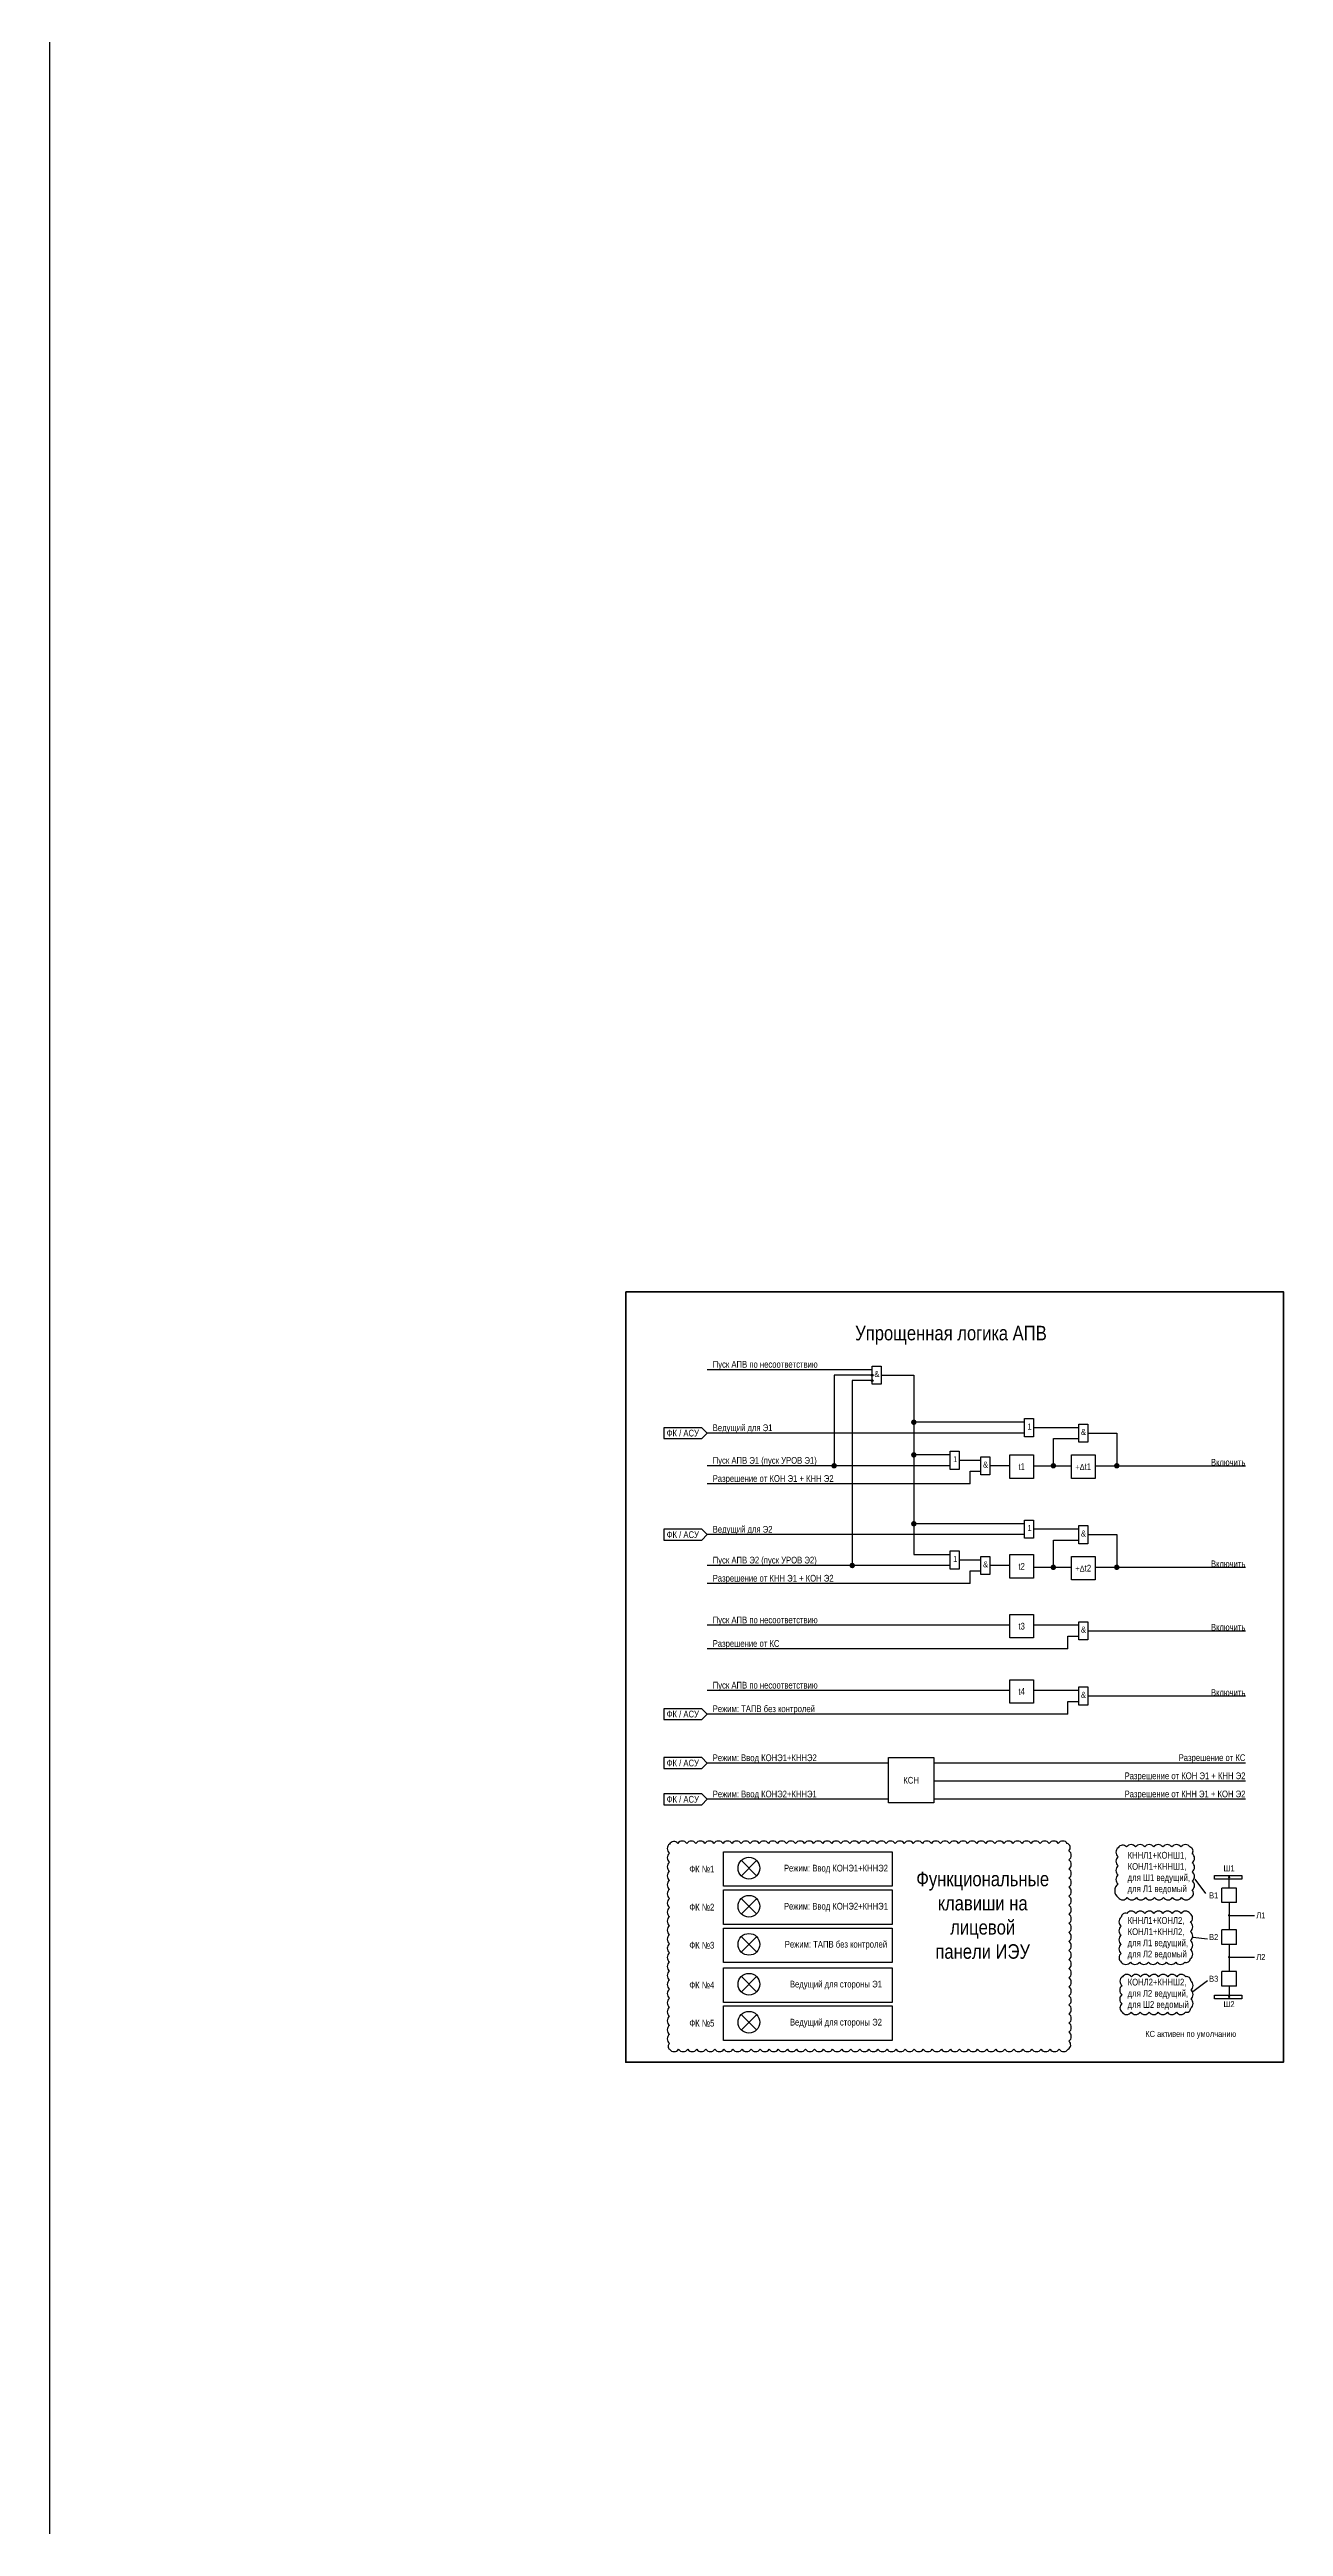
# Model space of a CAD drawing. Header units: millimetres. Extents: x -14593 to 14732, y -17400 to 5232.
# Drawn here: x 1012 to 1693, y -12964 to -11598 of the extents above; entities that cross this region are included whole.
import ezdxf
from ezdxf.enums import TextEntityAlignment as Align

# ---------------------------------------------------------------- set-up
doc = ezdxf.new("R2010")
doc.units = ezdxf.units.MM
doc.layers.add('Основная', color=7, linetype='Continuous', lineweight=30)
doc.layers.add('Цепь - ФК и АСУ', color=132, linetype='Continuous', lineweight=30)
doc.layers.add('Рамка', color=8, linetype='Continuous', lineweight=35, plot=False)
doc.styles.add('Narrow', font='ARIALN.TTF')
doc.styles.add('Компонент', font='ARIALN.TTF', dxfattribs={"height": 3.5})

# ---------------------------------------------------------------- blocks, each defined once
blk = doc.blocks.new('Point')
at = {"layer": 'Основная', "color": 0, "const_width": 1.5}
blk.add_lwpolyline([(-0.75, 0, 1), (0.75, 0, 1)], format="xyb", close=True, dxfattribs=at)
blk = doc.blocks.new('*U80')
at = {"color": 0, "linetype": 'ByBlock'}
for p, q in [((0, 0), (-8, 0)), ((-8, -8), (-8, 0)), ((0, -8), (0, 0)), ((0, -8), (-8, -8))]:
    blk.add_line(p, q, dxfattribs=at)
at = {"layer": 'Основная', "style": 'Компонент'}
blk.add_attdef('ОУ', text='', height=3.5, dxfattribs=at).set_placement((-15, -3), align=Align.MIDDLE_CENTER)

msp = doc.modelspace()

# ---------------------------------------------------------------- linework, layer by layer
at = {"layer": 'Основная'}
for points in [[(1012, 5232), (1012, -16919)], [(1466, -12326), (1375, -12326)], [(1466, -12329), (1445, -12329)], [(1445, -12329), (1445, -12379)], [(1466, -12332), (1455, -12332)], [(1455, -12332), (1455, -12434)], [(1471, -12329), (1489, -12329)], [(1489, -12329), (1489, -12428)], [(1550, -12361), (1375, -12361)], [(1550, -12355), (1489, -12355)], [(1580, -12358), (1555, -12358)], [(1566, -12379), (1566, -12364), (1580, -12364)], [(1585, -12361), (1601, -12361), (1601, -12379)], [(1509, -12379), (1375, -12379)], [(1509, -12373), (1489, -12373)], [(1526, -12376), (1514, -12376)], [(1542, -12379), (1531, -12379)], [(1555, -12379), (1576, -12379)], [(1589, -12379), (1672, -12379)], [(1520, -12389), (1375, -12389)], [(1520, -12389), (1520, -12382)], [(1520, -12382), (1526, -12382)], [(1550, -12417), (1375, -12417)], [(1550, -12411), (1489, -12411)], [(1580, -12414), (1555, -12414)], [(1566, -12435), (1566, -12420), (1580, -12420)], [(1585, -12417), (1601, -12417), (1601, -12435)], [(1509, -12434), (1375, -12434)], [(1489, -12428), (1509, -12428)], [(1526, -12431), (1514, -12431)], [(1542, -12434), (1531, -12434)], [(1520, -12444), (1375, -12444)], [(1520, -12444), (1520, -12437)], [(1520, -12437), (1526, -12437)], [(1555, -12435), (1576, -12435)], [(1589, -12435), (1672, -12435)], [(1542, -12467), (1375, -12467)], [(1580, -12467), (1555, -12467)], [(1574, -12480), (1574, -12473), (1580, -12473)], [(1585, -12470), (1672, -12470)], [(1574, -12480), (1375, -12480)], [(1542, -12503), (1375, -12503)], [(1574, -12516), (1375, -12516)], [(1580, -12503), (1555, -12503)], [(1574, -12516), (1574, -12509), (1580, -12509)], [(1585, -12506), (1672, -12506)], [(1475, -12543), (1375, -12543)], [(1672, -12543), (1500, -12543)], [(1672, -12553), (1500, -12553)], [(1475, -12563), (1375, -12563)], [(1672, -12563), (1500, -12563)], [(1394, -12597), (1402, -12605)], [(1394, -12605), (1402, -12597)], [(1663, -12612), (1663, -12606)], [(1394, -12618), (1402, -12626)], [(1394, -12626), (1402, -12618)], [(1663, -12620), (1663, -12635)], [(1394, -12639), (1402, -12647)], [(1394, -12647), (1402, -12639)], [(1663, -12627), (1677, -12627)], [(1663, -12643), (1663, -12658)], [(1663, -12650), (1677, -12650)], [(1394, -12661), (1402, -12669)], [(1394, -12669), (1402, -12661)], [(1663, -12666), (1663, -12672)], [(1394, -12682), (1402, -12690)], [(1394, -12690), (1402, -12682)]]:
    msp.add_lwpolyline(points, dxfattribs=at)
for points in [[(1471, -12334), (1466, -12334), (1466, -12324), (1471, -12324)], [(1555, -12363), (1550, -12363), (1550, -12353), (1555, -12353)], [(1585, -12366), (1580, -12366), (1580, -12356), (1585, -12356)], [(1514, -12381), (1509, -12381), (1509, -12371), (1514, -12371)], [(1531, -12384), (1526, -12384), (1526, -12374), (1531, -12374)], [(1542, -12373), (1555, -12373), (1555, -12386), (1542, -12386)], [(1576, -12373), (1589, -12373), (1589, -12386), (1576, -12386)], [(1555, -12419), (1550, -12419), (1550, -12409), (1555, -12409)], [(1585, -12422), (1580, -12422), (1580, -12412), (1585, -12412)], [(1514, -12436), (1509, -12436), (1509, -12426), (1514, -12426)], [(1531, -12439), (1526, -12439), (1526, -12429), (1531, -12429)], [(1542, -12428), (1555, -12428), (1555, -12441), (1542, -12441)], [(1576, -12429), (1589, -12429), (1589, -12442), (1576, -12442)], [(1542, -12461), (1555, -12461), (1555, -12474), (1542, -12474)], [(1585, -12475), (1580, -12475), (1580, -12465), (1585, -12465)], [(1542, -12497), (1555, -12497), (1555, -12510), (1542, -12510)], [(1585, -12511), (1580, -12511), (1580, -12501), (1585, -12501)], [(1475, -12540), (1500, -12540), (1500, -12565), (1475, -12565)], [(1384, -12592), (1477, -12592), (1477, -12611), (1384, -12611)], [(1655, -12605), (1670, -12605), (1670, -12607), (1655, -12607)], [(1384, -12613), (1477, -12613), (1477, -12632), (1384, -12632)], [(1384, -12634), (1477, -12634), (1477, -12653), (1384, -12653)], [(1384, -12656), (1477, -12656), (1477, -12675), (1384, -12675)], [(1384, -12677), (1477, -12677), (1477, -12696), (1384, -12696)], [(1655, -12671), (1670, -12671), (1670, -12673), (1655, -12673)]]:
    msp.add_lwpolyline(points, close=True, dxfattribs=at)
msp.add_lwpolyline([(1354.2, -12700.9, 0.520567), (1359.2, -12700.9, 0.520567), (1364.2, -12700.9, 0.520567), (1369.2, -12700.9, 0.520567), (1374.2, -12700.9, 0.520567), (1379.2, -12700.9, 0.520567), (1384.2, -12700.9, 0.520567), (1389.2, -12700.9, 0.520567), (1394.2, -12700.9, 0.520567), (1399.2, -12700.9, 0.520567), (1404.2, -12700.9, 0.520567), (1409.2, -12700.9, 0.520567), (1414.2, -12700.9, 0.520567), (1419.2, -12700.9, 0.520567), (1424.2, -12700.9, 0.520567), (1429.2, -12700.9, 0.520567), (1434.2, -12700.9, 0.520567), (1439.2, -12700.9, 0.520567), (1444.2, -12700.9, 0.520567), (1449.2, -12700.9, 0.520567), (1454.2, -12700.9, 0.520567), (1459.2, -12700.9, 0.520567), (1464.2, -12700.9, 0.520567), (1469.2, -12700.9, 0.520567), (1474.2, -12700.9, 0.520567), (1479.2, -12700.9, 0.520567), (1484.2, -12700.9, 0.520567), (1489.2, -12700.9, 0.520567), (1494.2, -12700.9, 0.520567), (1499.2, -12700.9, 0.520567), (1504.2, -12700.9, 0.520567), (1509.2, -12700.9, 0.520567), (1514.2, -12700.9, 0.520567), (1519.2, -12700.9, 0.520567), (1524.2, -12700.9, 0.520567), (1529.2, -12700.9, 0.520567), (1534.2, -12700.9, 0.520567), (1539.2, -12700.9, 0.520567), (1544.2, -12700.9, 0.520567), (1549.2, -12700.9, 0.520567), (1554.2, -12700.9, 0.520567), (1559.2, -12700.9, 0.520567), (1564.2, -12700.9, 0.520567), (1569.2, -12700.9, 0.520567), (1574.2, -12700.9, 0.520567), (1574.6, -12696.4, 0.520567), (1574.6, -12691.4, 0.520567), (1574.6, -12686.4, 0.520567), (1574.6, -12681.4, 0.520567), (1574.6, -12676.4, 0.520567), (1574.6, -12671.4, 0.520567), (1574.6, -12666.4, 0.520567), (1574.6, -12661.4, 0.520567), (1574.6, -12656.4, 0.520567), (1574.6, -12651.4, 0.520567), (1574.6, -12646.4, 0.520567), (1574.6, -12641.4, 0.520567), (1574.6, -12636.4, 0.520567), (1574.6, -12631.4, 0.520567), (1574.6, -12626.4, 0.520567), (1574.6, -12621.4, 0.520567), (1574.6, -12616.4, 0.520567), (1574.6, -12611.4, 0.520567), (1574.6, -12606.4, 0.520567), (1574.6, -12601.4, 0.520567), (1574.6, -12596.4, 0.520567), (1574.6, -12591.4, 0.520567), (1573.7, -12587.3, 0.520567), (1568.7, -12587.3, 0.520567), (1563.7, -12587.3, 0.520567), (1558.7, -12587.3, 0.520567), (1553.7, -12587.3, 0.520567), (1548.7, -12587.3, 0.520567), (1543.7, -12587.3, 0.520567), (1538.7, -12587.3, 0.520567), (1533.7, -12587.3, 0.520567), (1528.7, -12587.3, 0.520567), (1523.7, -12587.3, 0.520567), (1518.7, -12587.3, 0.520567), (1513.7, -12587.3, 0.520567), (1508.7, -12587.3, 0.520567), (1503.7, -12587.3, 0.520567), (1498.7, -12587.3, 0.520567), (1493.7, -12587.3, 0.520567), (1488.7, -12587.3, 0.520567), (1483.7, -12587.3, 0.520567), (1478.7, -12587.3, 0.520567), (1473.7, -12587.3, 0.520567), (1468.7, -12587.3, 0.520567), (1463.7, -12587.3, 0.520567), (1458.7, -12587.3, 0.520567), (1453.7, -12587.3, 0.520567), (1448.7, -12587.3, 0.520567), (1443.7, -12587.3, 0.520567), (1438.7, -12587.3, 0.520567), (1433.7, -12587.3, 0.520567), (1428.7, -12587.3, 0.520567), (1423.7, -12587.3, 0.520567), (1418.7, -12587.3, 0.520567), (1413.7, -12587.3, 0.520567), (1408.7, -12587.3, 0.520567), (1403.7, -12587.3, 0.520567), (1398.7, -12587.3, 0.520567), (1393.7, -12587.3, 0.520567), (1388.7, -12587.3, 0.520567), (1383.7, -12587.3, 0.520567), (1378.7, -12587.3, 0.520567), (1373.7, -12587.3, 0.520567), (1368.7, -12587.3, 0.520567), (1363.7, -12587.3, 0.520567), (1358.7, -12587.3, 0.520567), (1354.2, -12587.7, 0.520567), (1354.2, -12592.7, 0.520567), (1354.2, -12597.7, 0.520567), (1354.2, -12602.7, 0.520567), (1354.2, -12607.7, 0.520567), (1354.2, -12612.7, 0.520567), (1354.2, -12617.7, 0.520567), (1354.2, -12622.7, 0.520567), (1354.2, -12627.7, 0.520567), (1354.2, -12632.7, 0.520567), (1354.2, -12637.7, 0.520567), (1354.2, -12642.7, 0.520567), (1354.2, -12647.7, 0.520567), (1354.2, -12652.7, 0.520567), (1354.2, -12657.7, 0.520567), (1354.2, -12662.7, 0.520567), (1354.2, -12667.7, 0.520567), (1354.2, -12672.7, 0.520567), (1354.2, -12677.7, 0.520567), (1354.2, -12682.7, 0.520567), (1354.2, -12687.7, 0.520567), (1354.2, -12692.7, 0.520567), (1354.2, -12697.7, 0.520567)], format="xyb", close=True, dxfattribs=at)
at = {"layer": 'Основная', "color": 3}
for points in [[(1601.8, -12617.2, 0.520567), (1606.8, -12617.2, 0.520567), (1611.8, -12617.2, 0.520567), (1616.8, -12617.2, 0.520567), (1621.8, -12617.2, 0.520567), (1626.8, -12617.2, 0.520567), (1631.8, -12617.2, 0.520567), (1636.8, -12617.2, 0.520567), (1641.8, -12617.2, 0.520567), (1642.6, -12613, 0.520567), (1642.6, -12608, 0.520567), (1642.6, -12603, 0.520567), (1642.6, -12598, 0.520567), (1642.6, -12593, 0.520567), (1641.4, -12589.3, 0.520567), (1636.4, -12589.3, 0.520567), (1631.4, -12589.3, 0.520567), (1626.4, -12589.3, 0.520567), (1621.4, -12589.3, 0.520567), (1616.4, -12589.3, 0.520567), (1611.4, -12589.3, 0.520567), (1606.4, -12589.3, 0.520567), (1601.8, -12589.7, 0.520567), (1601.8, -12594.7, 0.520567), (1601.8, -12599.7, 0.520567), (1601.8, -12604.7, 0.520567), (1601.8, -12609.7, 0.520567)], [(1603.5, -12652.8, 0.520567), (1608.5, -12652.8, 0.520567), (1613.5, -12652.8, 0.520567), (1618.5, -12652.8, 0.520567), (1623.5, -12652.8, 0.520567), (1628.5, -12652.8, 0.520567), (1633.5, -12652.8, 0.520567), (1638.5, -12652.8, 0.520567), (1641.6, -12650.9, 0.520567), (1641.6, -12645.9, 0.520567), (1641.6, -12640.9, 0.520567), (1641.6, -12635.9, 0.520567), (1641.6, -12630.9, 0.520567), (1641.5, -12626, 0.520567), (1636.5, -12626, 0.520567), (1631.5, -12626, 0.520567), (1626.5, -12626, 0.520567), (1621.5, -12626, 0.520567), (1616.5, -12626, 0.520567), (1611.5, -12626, 0.520567), (1606.5, -12626, 0.520567), (1603.5, -12628, 0.520567), (1603.5, -12633, 0.520567), (1603.5, -12638, 0.520567), (1603.5, -12643, 0.520567), (1603.5, -12648, 0.520567)], [(1603.9, -12680.4, 0.520567), (1608.9, -12680.4, 0.520567), (1613.9, -12680.4, 0.520567), (1618.9, -12680.4, 0.520567), (1623.9, -12680.4, 0.520567), (1628.9, -12680.4, 0.520567), (1633.9, -12680.4, 0.520567), (1638.9, -12680.4, 0.520567), (1641.8, -12678.2, 0.520567), (1641.8, -12673.2, 0.520567), (1641.8, -12668.2, 0.520567), (1641.8, -12663.2, 0.520567), (1639.1, -12660.9, 0.520567), (1634.1, -12660.9, 0.520567), (1629.1, -12660.9, 0.520567), (1624.1, -12660.9, 0.520567), (1619.1, -12660.9, 0.520567), (1614.1, -12660.9, 0.520567), (1609.1, -12660.9, 0.520567), (1604.1, -12660.9, 0.520567), (1603.9, -12665.8, 0.520567), (1603.9, -12670.8, 0.520567), (1603.9, -12675.8, 0.520567)]]:
    msp.add_lwpolyline(points, format="xyb", close=True, dxfattribs=at)
for points in [[(1644, -12607), (1650, -12615)], [(1643, -12639), (1651, -12640)], [(1643, -12669), (1651, -12663)]]:
    msp.add_lwpolyline(points, dxfattribs=at)
at = {"layer": 'Основная', "ltscale": 0.25, "const_width": 0.6}
for points in [[(1662.7, -12606, 1), (1663.3, -12606, 1)], [(1662.7, -12627, 1), (1663.3, -12627, 1)], [(1662.7, -12650, 1), (1663.3, -12650, 1)], [(1662.7, -12672, 1), (1663.3, -12672, 1)]]:
    msp.add_lwpolyline(points, format="xyb", close=True, dxfattribs=at)
at = {"layer": 'Основная'}
for centre, radius in [((1466, -12329), 0.5), ((1466, -12332), 0.5), ((1398, -12601), 6), ((1398, -12622), 6), ((1398, -12643), 6), ((1398, -12665), 6), ((1398, -12686), 6)]:
    msp.add_circle(centre, radius, dxfattribs=at)
at = {"layer": 'Рамка'}
msp.add_lwpolyline([(1330, -12283), (1693, -12283), (1693, -12708), (1330, -12708)], close=True, dxfattribs=at)
at = {"layer": 'Цепь - ФК и АСУ', "ltscale": 0.3}
for points in [[(1375, -12361), (1372, -12358), (1351, -12358), (1351, -12364), (1372, -12364), (1375, -12361)], [(1375, -12417), (1372, -12414), (1351, -12414), (1351, -12420), (1372, -12420), (1375, -12417)], [(1375, -12516), (1372, -12513), (1351, -12513), (1351, -12519), (1372, -12519), (1375, -12516)], [(1375, -12543), (1372, -12540), (1351, -12540), (1351, -12546), (1372, -12546), (1375, -12543)], [(1375, -12563), (1372, -12560), (1351, -12560), (1351, -12566), (1372, -12566), (1375, -12563)]]:
    msp.add_lwpolyline(points, dxfattribs=at)

# ---------------------------------------------------------------- block references
at = {"layer": 'Основная'}
for p in [(1489, -12355), (1445, -12379), (1489, -12373), (1566, -12379), (1601, -12379), (1489, -12411), (1455, -12434), (1566, -12435), (1601, -12435)]:
    msp.add_blockref('Point', p, dxfattribs=at)
at = {"layer": 'Основная', "ltscale": 0.25}
for p in [(1667, -12612), (1667, -12635), (1667, -12658)]:
    msp.add_blockref('*U80', p, dxfattribs=at)

# ---------------------------------------------------------------- texts
at = {"layer": 'Основная', "style": 'Narrow'}
for s, p in [('&', (1470, -12330)), ('1', (1554, -12359)), ('&', (1584, -12362)), ('1', (1513, -12377)), ('&', (1530, -12380)), ('1', (1554, -12415)), ('&', (1584, -12418)), ('1', (1513, -12432)), ('&', (1530, -12435)), ('&', (1584, -12471)), ('&', (1584, -12507))]:
    msp.add_text(s, height=3.3, dxfattribs=at).set_placement(p, align=Align.RIGHT)
for s, p in [('Ш1', (1666, -12601)), ('В1', (1657, -12616)), ('Л1', (1683, -12627)), ('В2', (1657, -12639)), ('Л2', (1683, -12650)), ('В3', (1657, -12662)), ('Ш2', (1666, -12676)), ('КС активен по умолчанию', (1666.9, -12692.4))]:
    msp.add_text(s, height=3.3, dxfattribs=at).set_placement(p, align=Align.MIDDLE_RIGHT)
at = {"layer": 'Основная', "color": 3, "char_height": 8, "attachment_point": 5, "style": 'Narrow'}
for s, insert, width in [('Упрощенная логика АПВ', (1509.5, -12307), 283), ('Функциональные клавиши на лицевой панели ИЭУ', (1527, -12627), 62)]:
    msp.add_mtext(s, dxfattribs=dict(at, insert=insert, width=width))
at = {"layer": 'Основная', "char_height": 3.7, "style": 'Narrow'}
for s, insert, width, attachment_point in [('Пуск АПВ по несоответствию', (1378, -12326), 70, 7), ('ФК / АСУ', (1361.5, -12361), 21, 5), ('Ведущий для Э1', (1378, -12361), 70, 7), ('Пуск АПВ Э1 (пуск УРОВ Э1)', (1378, -12379), 70, 7), ('Включить', (1672, -12379), 91, 9), ('Разрешение от КОН Э1 + КНН Э2', (1378, -12389), 70, 7), ('ФК / АСУ', (1361.5, -12417), 21, 5), ('Ведущий для Э2', (1378, -12417), 70, 7), ('Пуск АПВ Э2 (пуск УРОВ Э2)', (1378, -12434), 70, 7), ('Включить', (1672, -12435), 91, 9), ('Разрешение от КНН Э1 + КОН Э2', (1378, -12444), 86.232, 7), ('Пуск АПВ по несоответствию', (1378, -12467), 70, 7), ('Разрешение от КС', (1378, -12480), 70, 7), ('Включить', (1672, -12470), 91, 9), ('Пуск АПВ по несоответствию', (1378, -12503), 70, 7), ('Включить', (1672, -12506), 91, 9), ('ФК / АСУ', (1361.5, -12516), 21, 5), ('Режим: ТАПВ без контролей', (1378, -12516), 70, 7), ('ФК / АСУ', (1361.5, -12543), 21, 5), ('Режим: Ввод {\\C0;КОНЭ1+КННЭ2}', (1378, -12543), 91, 7), ('Разрешение от КС', (1672, -12543), 91, 9), ('Разрешение от КОН Э1 + КНН Э2', (1672, -12553), 91, 9), ('ФК / АСУ', (1361.5, -12563), 21, 5), ('Режим: Ввод {\\C0;КОНЭ2+КННЭ1}', (1378, -12563), 82, 7), ('Разрешение от КНН Э1 + КОН Э2', (1672, -12563), 91, 9), ('КННЛ1+КОНШ1,\\PКОНЛ1+КННШ1,\\Pдля Ш1 {\\C6;ведущий},\\Pдля Л1 {\\C6;ведомый}', (1607, -12592), 35, 1), ('ФК №1', (1372, -12601.5), 62, 5), ('Режим: Ввод {\\C0;КОНЭ1+КННЭ2}', (1446, -12601.5), 62, 5), ('ФК №2', (1372, -12622.5), 62, 5), ('Режим: Ввод {\\C0;КОНЭ2+КННЭ1}', (1446, -12622.5), 62, 5), ('КННЛ1+КОНЛ2,\\PКОНЛ1+КННЛ2,\\Pдля Л1 {\\C6;ведущий},\\Pдля Л2 {\\C6;ведомый}', (1607, -12628), 34, 1), ('ФК №3', (1372, -12643.5), 62, 5), ('Режим: ТАПВ без контролей', (1446, -12643.5), 62, 5), ('ФК №4', (1372, -12665.5), 62, 5), ('Ведущий для стороны Э1', (1446, -12665.5), 62, 5), ('КОНЛ2+КННШ2,\\Pдля Л2 {\\C6;ведущий},\\Pдля Ш2 {\\C6;ведомый}', (1607, -12662), 34, 1), ('ФК №5', (1372, -12686.5), 62, 5), ('Ведущий для стороны Э2', (1446, -12686.5), 62, 5)]:
    msp.add_mtext(s, dxfattribs=dict(at, insert=insert, width=width, attachment_point=attachment_point))
at = {"layer": 'Основная', "color": 5, "char_height": 3.7, "attachment_point": 5, "style": 'Narrow'}
for s, insert, width in [('t1', (1548.5, -12379.5), 13), ('{\\H0.875x;+Δ}t1', (1582.5, -12379.5), 13), ('t2', (1548.5, -12434.5), 13), ('{\\H0.875x;+Δ}t2', (1582.5, -12435.5), 13), ('t3', (1548.5, -12467.5), 13), ('t4', (1548.5, -12503.5), 13), ('КСН', (1487.5, -12552.5), 25)]:
    msp.add_mtext(s, dxfattribs=dict(at, insert=insert, width=width))

doc.saveas('drawing.dxf')
